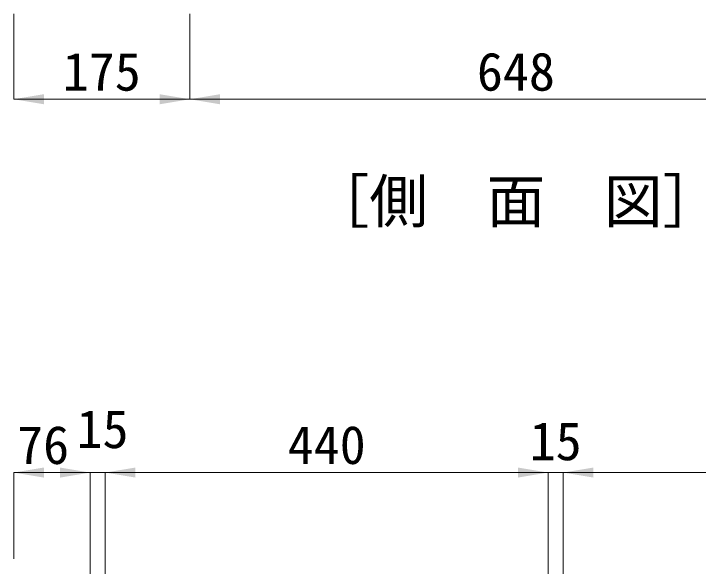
# Model space of a CAD drawing. Units: millimetres at full size. Extents: x -36174 to -11409, y 24892 to 47415.
# Drawn here: x -18390 to -17710, y 41754 to 42303 of the extents above; entities that cross this region are included whole.
import ezdxf
from ezdxf.enums import TextEntityAlignment as Align

# ---------------------------------------------------------------- set-up
doc = ezdxf.new("R2010")
doc.units = ezdxf.units.MM
doc.header["$LTSCALE"] = 30
doc.layers.add('0_2', color=7, linetype='Continuous', lineweight=13)
doc.layers.add('寸法線', color=7, linetype='Continuous', lineweight=9)
doc.styles.add('ＭＳ ゴシック', font='')
doc.styles.get('ＭＳ ゴシック').set_extended_font_data('MS Gothic')

# ---------------------------------------------------------------- blocks, each defined once
blk = doc.blocks.new('filled_arrow')
at = {"color": 0, "linetype": 'Continuous', "lineweight": -2}
blk.add_solid([(7.5, 1.25), (0, 0), (7.5, -1.25)], dxfattribs=at)

msp = doc.modelspace()

# ---------------------------------------------------------------- linework, layer by layer
at = {"layer": '寸法線'}
for p, q in [((-18389.88, 42302.68), (-18389.88, 42217.68)), ((-18214.88, 42302.68), (-18214.88, 42217.68)), ((-18214.88, 42302.68), (-18214.88, 42217.68)), ((-18389.88, 42217.68), (-18214.88, 42217.68)), ((-18214.88, 42217.68), (-17566.88, 42217.68)), ((-18389.88, 41846.7), (-18313.88, 41846.7)), ((-18389.88, 41761.04), (-18389.88, 41846.7)), ((-18373.88, 41846.7), (-18238.88, 41846.7)), ((-18313.88, 41396.13), (-18313.88, 41846.7)), ((-18313.88, 41401.13), (-18313.88, 41846.7)), ((-18298.88, 41846.7), (-17858.88, 41846.7)), ((-18298.88, 41530.22), (-18298.88, 41846.7)), ((-18298.88, 41535.22), (-18298.88, 41846.7)), ((-17918.88, 41846.7), (-17783.88, 41846.7)), ((-17858.88, 41530.22), (-17858.88, 41846.7)), ((-17858.88, 41530.22), (-17858.88, 41846.7)), ((-17843.88, 41396.13), (-17843.88, 41846.7)), ((-17843.88, 41846.7), (-17391.88, 41846.7)), ((-17843.88, 41396.13), (-17843.88, 41846.7))]:
    msp.add_line(p, q, dxfattribs=at)

# ---------------------------------------------------------------- block references
at = {"layer": '寸法線', "xscale": 4, "yscale": 4}
for p in [(-18389.88, 42217.68), (-18214.88, 42217.68), (-18389.88, 41846.7), (-18298.88, 41846.7), (-18298.88, 41846.7), (-17843.88, 41846.7), (-17843.88, 41846.7)]:
    msp.add_blockref('filled_arrow', p, dxfattribs=at)
at = {"layer": '寸法線', "xscale": 4, "yscale": 4, "rotation": 180}
for p in [(-18214.88, 42217.68), (-18313.88, 41846.7), (-18313.88, 41846.7), (-17858.88, 41846.7), (-17858.88, 41846.7)]:
    msp.add_blockref('filled_arrow', p, dxfattribs=at)

# ---------------------------------------------------------------- texts
at = {"layer": '0_2', "style": 'ＭＳ ゴシック'}
msp.add_text('［側\u3000面\u3000図］', height=42.72, dxfattribs=at).set_placement((-17890.88, 42137.68), align=Align.TOP_CENTER)
at = {"layer": '寸法線', "style": 'ＭＳ ゴシック'}
for s, p in [('175', (-18302.38, 42245.18)), ('648', (-17890.88, 42245.18)), ('15', (-18301.6, 41889.99)), ('15', (-17851.38, 41877.95)), ('76', (-18360.64, 41874.2)), ('440', (-18078.88, 41874.2))]:
    msp.add_text(s, height=37.98, dxfattribs=at).set_placement(p, align=Align.MIDDLE_CENTER)

doc.saveas('drawing.dxf')
